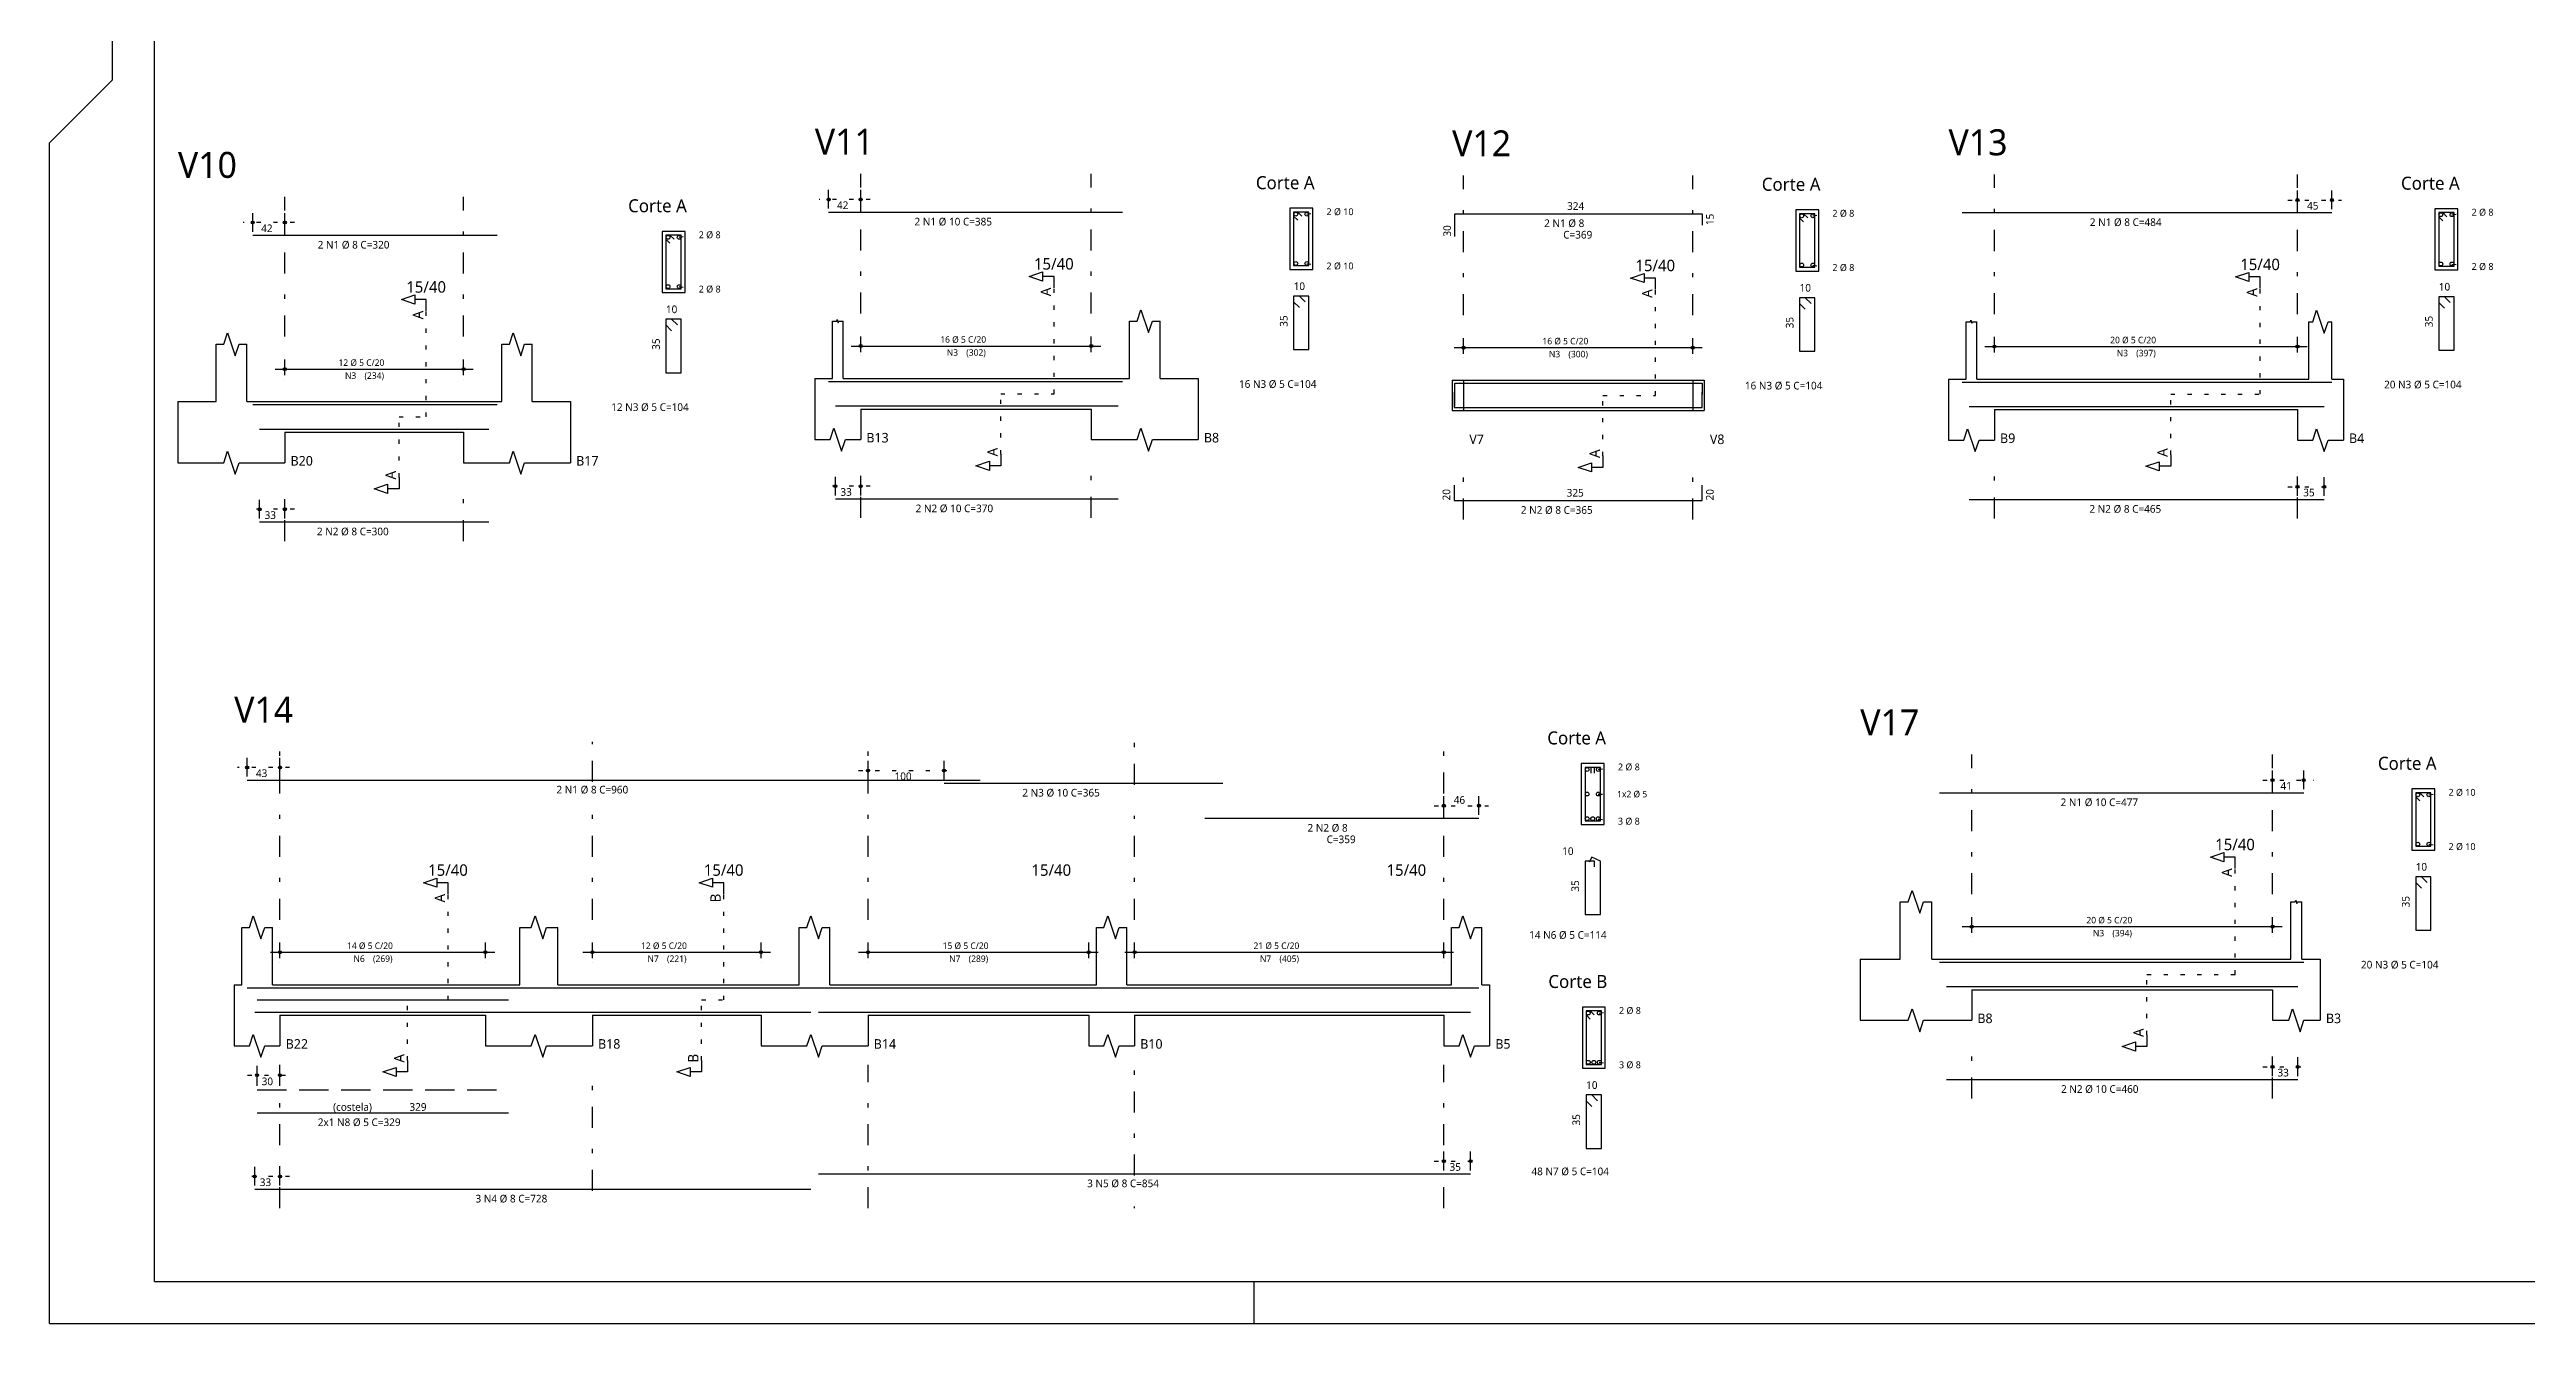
# Model space of a CAD drawing. Extents: x 0 to 89.5, y 0 to 70.
# Drawn here: x 0 to 59, y 0 to 30.3 of the extents above; entities that cross this region are included whole.
import ezdxf

# ---------------------------------------------------------------- set-up
doc = ezdxf.new("R2010")
doc.units = 0
doc.header["$MEASUREMENT"] = 0
for name, pattern in [('ESTILO_TQS_0001', [1, 0.7, -0.3]), ('ESTILO_TQS_0002', [0.4, 0.1, -0.3]), ('ESTILO_TQS_0003', [1.5, 0.5, -0.4, 0.1, -0.5])]:
    doc.linetypes.add(name, pattern=pattern)
for name, color, linetype in [('1', 1, 'CONTINUOUS'), ('10', 10, 'CONTINUOUS'), ('12', 12, 'CONTINUOUS'), ('2', 2, 'CONTINUOUS'), ('3', 3, 'CONTINUOUS'), ('5', 5, 'CONTINUOUS')]:
    doc.layers.add(name, color=color, linetype=linetype)
doc.styles.add('TQS_LUCIDA_SANS_UNICODE', font='L_10646.TTF')

msp = doc.modelspace()

# ---------------------------------------------------------------- linework, layer by layer
at = {"layer": '1', "linetype": 'Continuous'}
for p, q in [((1.5, 29.587737), (1.5, 70)), ((0, 28.087737), (1.5, 29.587737)), ((0, 0), (0, 28.087737)), ((18.548453, 26.524721), (18.548453, 26.970175)), ((19.312089, 26.524721), (19.312089, 26.970175)), ((53.521871, 26.512281), (53.521871, 26.957735)), ((54.340053, 26.512281), (54.340053, 26.957735)), ((4.839018, 25.975121), (4.839018, 26.420575)), ((5.602655, 25.975121), (5.602655, 26.420575)), ((15.129927, 25.984212), (14.584473, 25.984212)), ((14.584473, 25.984212), (14.584473, 24.529666)), ((15.129927, 24.529666), (15.129927, 25.984212)), ((18.548453, 26.433812), (18.548453, 26.433812)), ((19.312089, 26.433812), (19.312089, 26.433812)), ((30.075725, 26.533812), (29.530271, 26.533812)), ((29.530271, 26.533812), (29.530271, 25.079266)), ((30.075725, 25.079266), (30.075725, 26.533812)), ((42.121525, 26.495802), (41.576071, 26.495802)), ((41.576071, 26.495802), (41.576071, 25.041256)), ((42.121525, 25.041256), (42.121525, 26.495802)), ((53.521871, 26.421372), (53.521871, 26.421372)), ((54.340053, 26.421372), (54.340053, 26.421372)), ((57.340053, 26.521372), (56.794598, 26.521372)), ((56.794598, 26.521372), (56.794598, 25.066826)), ((57.340053, 25.066826), (57.340053, 26.521372)), ((4.839018, 25.884212), (4.839018, 25.884212)), ((5.602655, 25.884212), (5.602655, 25.884212)), ((29.530271, 25.079266), (30.075725, 25.079266)), ((41.576071, 25.041256), (42.121525, 25.041256)), ((56.794598, 25.066826), (57.340053, 25.066826)), ((14.584473, 24.529666), (15.129927, 24.529666)), ((18.639362, 22.483812), (18.639362, 23.847448)), ((18.893907, 22.483812), (18.893907, 23.847448)), ((25.712089, 22.483812), (25.712089, 23.847448)), ((26.439362, 22.483812), (26.439362, 23.847448)), ((45.630962, 22.471372), (45.630962, 23.835008)), ((45.885507, 22.471372), (45.885507, 23.835008)), ((53.794598, 22.471372), (53.794598, 23.835008)), ((54.340053, 22.471372), (54.340053, 23.835008)), ((3.966291, 21.934212), (3.966291, 23.297848)), ((4.693564, 21.934212), (4.693564, 23.297848)), ((10.766291, 21.934212), (10.766291, 23.297848)), ((11.493564, 21.934212), (11.493564, 23.297848)), ((19.084816, 23.256539), (25.030271, 23.256539)), ((19.312089, 23.111085), (19.312089, 23.483812)), ((19.312089, 23.020175), (19.312089, 23.020175)), ((24.802998, 23.111085), (24.802998, 23.483812)), ((24.802998, 23.020175), (24.802998, 23.020175)), ((33.439707, 23.218529), (39.348798, 23.218529)), ((33.66698, 23.073075), (33.66698, 23.445802)), ((39.121525, 23.073075), (39.121525, 23.445802)), ((46.076416, 23.244099), (53.749144, 23.244099)), ((46.303689, 23.098645), (46.303689, 23.471372)), ((46.303689, 23.007735), (46.303689, 23.007735)), ((53.521871, 23.098645), (53.521871, 23.471372)), ((53.521871, 23.007735), (53.521871, 23.007735)), ((5.375382, 22.706939), (10.084473, 22.706939)), ((5.602655, 22.561485), (5.602655, 22.934212)), ((5.602655, 22.470575), (5.602655, 22.470575)), ((9.8572, 22.561485), (9.8572, 22.934212)), ((9.8572, 22.470575), (9.8572, 22.470575)), ((18.22118, 22.483812), (18.22118, 21.756539)), ((18.22118, 22.483812), (18.639362, 22.483812)), ((18.893907, 22.483812), (19.312089, 22.483812)), ((19.312089, 22.483812), (24.802998, 22.483812)), ((24.802998, 22.483812), (25.712089, 22.483812)), ((26.439362, 22.483812), (27.348453, 22.483812)), ((27.348453, 22.483812), (27.348453, 21.756539)), ((33.394253, 22.445802), (33.394253, 21.718529)), ((33.394253, 22.445802), (33.394253, 21.718529)), ((33.394253, 22.445802), (33.394253, 21.718529)), ((33.394253, 22.445802), (33.66698, 22.445802)), ((33.66698, 22.982165), (33.66698, 22.982165)), ((33.66698, 22.445802), (39.121525, 22.445802)), ((33.66698, 22.445802), (33.66698, 21.718529)), ((39.121525, 22.982165), (39.121525, 22.982165)), ((39.121525, 22.445802), (39.121525, 21.718529)), ((39.121525, 22.445802), (39.121525, 21.718529)), ((39.121525, 22.445802), (39.394253, 22.445802)), ((39.394253, 22.445802), (39.394253, 21.718529)), ((39.394253, 22.445802), (39.394253, 21.718529)), ((45.21278, 22.471372), (45.21278, 21.744099)), ((45.21278, 22.471372), (45.630962, 22.471372)), ((45.885507, 22.471372), (46.303689, 22.471372)), ((46.303689, 22.471372), (53.521871, 22.471372)), ((53.521871, 22.471372), (53.794598, 22.471372)), ((54.340053, 22.471372), (54.61278, 22.471372)), ((54.61278, 22.471372), (54.61278, 21.744099)), ((3.0572, 21.934212), (3.0572, 21.206939)), ((3.0572, 21.934212), (3.966291, 21.934212)), ((4.693564, 21.934212), (5.602655, 21.934212)), ((5.602655, 21.934212), (9.8572, 21.934212)), ((9.8572, 21.934212), (10.766291, 21.934212)), ((11.493564, 21.934212), (12.402655, 21.934212)), ((12.402655, 21.934212), (12.402655, 21.206939)), ((18.22118, 21.756539), (18.22118, 21.029266)), ((19.312089, 21.756539), (24.802998, 21.756539)), ((19.312089, 21.756539), (19.312089, 21.029266)), ((24.802998, 21.756539), (24.802998, 21.029266)), ((27.348453, 21.756539), (27.348453, 21.029266)), ((33.394253, 21.718529), (33.66698, 21.718529)), ((33.66698, 21.718529), (39.121525, 21.718529)), ((39.121525, 21.718529), (39.394253, 21.718529)), ((45.21278, 21.744099), (45.21278, 21.016826)), ((46.303689, 21.744099), (53.521871, 21.744099)), ((46.303689, 21.744099), (46.303689, 21.016826)), ((53.521871, 21.744099), (53.521871, 21.016826)), ((54.61278, 21.744099), (54.61278, 21.016826)), ((3.0572, 21.206939), (3.0572, 20.479666)), ((5.602655, 21.206939), (9.8572, 21.206939)), ((5.602655, 21.206939), (5.602655, 20.479666)), ((9.8572, 21.206939), (9.8572, 20.479666)), ((12.402655, 21.206939), (12.402655, 20.479666)), ((18.712089, 19.701994), (18.712089, 20.147448)), ((19.312089, 19.701994), (19.312089, 20.147448)), ((53.521871, 19.689554), (53.521871, 20.135008)), ((54.158235, 19.689554), (54.158235, 20.135008)), ((5.002655, 19.152394), (5.002655, 19.597848)), ((5.602655, 19.152394), (5.602655, 19.597848)), ((18.712089, 19.611085), (18.712089, 19.611085)), ((19.312089, 19.611085), (19.312089, 19.611085)), ((53.521871, 19.598645), (53.521871, 19.598645)), ((54.158235, 19.598645), (54.158235, 19.598645)), ((5.002655, 19.061485), (5.002655, 19.061485)), ((5.602655, 19.061485), (5.602655, 19.061485)), ((4.705211, 13.009802), (4.705211, 13.455256)), ((5.487029, 13.009802), (5.487029, 13.455256)), ((19.487029, 12.937075), (19.487029, 13.382529)), ((21.29752, 12.937075), (21.29752, 13.382529)), ((37.014302, 13.322343), (36.468847, 13.322343)), ((36.468847, 13.322343), (36.468847, 11.867798)), ((37.014302, 11.867798), (37.014302, 13.322343)), ((52.925654, 12.709091), (52.925654, 13.154545)), ((53.67129, 12.709091), (53.67129, 13.154545)), ((4.705211, 12.918893), (4.705211, 12.918893)), ((5.487029, 12.918893), (5.487029, 12.918893)), ((19.487029, 12.846165), (19.487029, 12.846165)), ((21.29752, 12.846165), (21.29752, 12.846165)), ((33.19612, 12.100711), (33.19612, 12.546165)), ((34.032484, 12.100711), (34.032484, 12.546165)), ((52.925654, 12.618182), (52.925654, 12.618182)), ((53.67129, 12.618182), (53.67129, 12.618182)), ((56.789654, 12.718182), (56.244199, 12.718182)), ((56.244199, 12.718182), (56.244199, 11.263636)), ((56.789654, 11.263636), (56.789654, 12.718182)), ((33.19612, 12.009802), (33.19612, 12.009802)), ((34.032484, 12.009802), (34.032484, 12.009802)), ((36.468847, 11.867798), (37.014302, 11.867798)), ((56.244199, 11.263636), (56.789654, 11.263636)), ((44.058745, 8.668182), (44.058745, 10.031818)), ((44.816563, 8.668182), (44.816563, 10.031818)), ((53.361381, 8.668182), (53.361381, 10.031818)), ((53.626654, 8.668182), (53.626654, 10.031818)), ((45.536745, 9.440909), (53.154926, 9.440909)), ((45.764017, 9.295455), (45.764017, 9.668182)), ((52.927654, 9.295455), (52.927654, 9.668182)), ((4.577938, 8.059802), (4.577938, 9.423438)), ((5.305211, 8.059802), (5.305211, 9.423438)), ((5.487029, 8.687075), (5.487029, 9.059802)), ((10.377938, 8.687075), (10.377938, 9.059802)), ((11.19612, 8.059802), (11.19612, 9.423438)), ((12.105211, 8.059802), (12.105211, 9.423438)), ((12.923393, 8.687075), (12.923393, 9.059802)), ((16.941575, 8.687075), (16.941575, 9.059802)), ((17.850665, 8.059802), (17.850665, 9.423438)), ((18.577938, 8.059802), (18.577938, 9.423438)), ((19.487029, 8.687075), (19.487029, 9.059802)), ((24.741575, 8.687075), (24.741575, 9.059802)), ((24.923393, 8.059802), (24.923393, 9.423438)), ((25.650665, 8.059802), (25.650665, 9.423438)), ((25.832484, 8.687075), (25.832484, 9.059802)), ((33.19612, 8.687075), (33.19612, 9.059802)), ((33.377938, 8.059802), (33.377938, 9.423438)), ((34.105211, 8.059802), (34.105211, 9.423438)), ((45.764017, 9.204545), (45.764017, 9.204545)), ((52.927654, 9.204545), (52.927654, 9.204545)), ((5.259756, 8.832529), (10.605211, 8.832529)), ((5.487029, 8.596165), (5.487029, 8.596165)), ((10.377938, 8.596165), (10.377938, 8.596165)), ((12.69612, 8.832529), (17.168847, 8.832529)), ((12.923393, 8.596165), (12.923393, 8.596165)), ((16.941575, 8.596165), (16.941575, 8.596165)), ((19.259756, 8.832529), (24.968847, 8.832529)), ((19.487029, 8.596165), (19.487029, 8.596165)), ((24.741575, 8.596165), (24.741575, 8.596165)), ((25.605211, 8.832529), (33.423393, 8.832529)), ((25.832484, 8.596165), (25.832484, 8.596165)), ((33.19612, 8.596165), (33.19612, 8.596165)), ((43.11129, 8.668182), (43.11129, 7.940909)), ((43.11129, 8.668182), (44.058745, 8.668182)), ((44.816563, 8.668182), (45.764017, 8.668182)), ((45.764017, 8.668182), (52.925654, 8.668182)), ((52.925654, 8.668182), (53.361381, 8.668182)), ((53.626654, 8.668182), (54.062381, 8.668182)), ((54.062381, 8.668182), (54.062381, 7.940909)), ((4.39612, 8.059802), (4.39612, 7.332529)), ((4.39612, 8.059802), (4.577938, 8.059802)), ((5.305211, 8.059802), (5.487029, 8.059802)), ((5.487029, 8.059802), (10.377938, 8.059802)), ((10.377938, 8.059802), (11.19612, 8.059802)), ((12.105211, 8.059802), (12.923393, 8.059802)), ((12.923393, 8.059802), (16.941575, 8.059802)), ((16.941575, 8.059802), (17.850665, 8.059802)), ((18.577938, 8.059802), (19.487029, 8.059802)), ((19.487029, 8.059802), (24.741575, 8.059802)), ((24.741575, 8.059802), (24.923393, 8.059802)), ((25.650665, 8.059802), (25.832484, 8.059802)), ((25.832484, 8.059802), (33.19612, 8.059802)), ((33.19612, 8.059802), (33.377938, 8.059802)), ((34.105211, 8.059802), (34.287029, 8.059802)), ((34.287029, 8.059802), (34.287029, 7.332529)), ((43.11129, 7.940909), (43.11129, 7.213636)), ((45.764017, 7.940909), (52.925654, 7.940909)), ((45.764017, 7.940909), (45.764017, 7.213636)), ((52.925654, 7.940909), (52.925654, 7.213636)), ((54.062381, 7.940909), (54.062381, 7.213636)), ((4.39612, 7.332529), (4.39612, 6.605256)), ((5.487029, 7.332529), (10.377938, 7.332529)), ((5.487029, 7.332529), (5.487029, 6.605256)), ((10.377938, 7.332529), (10.377938, 6.605256)), ((12.923393, 7.332529), (16.941575, 7.332529)), ((12.923393, 7.332529), (12.923393, 6.605256)), ((16.941575, 7.332529), (16.941575, 6.605256)), ((19.487029, 7.332529), (24.741575, 7.332529)), ((19.487029, 7.332529), (19.487029, 6.605256)), ((24.741575, 7.332529), (24.741575, 6.605256)), ((25.832484, 7.332529), (33.19612, 7.332529)), ((25.832484, 7.332529), (25.832484, 6.605256)), ((33.19612, 7.332529), (33.19612, 6.605256)), ((34.287029, 7.332529), (34.287029, 6.605256)), ((37.039732, 7.526441), (36.494277, 7.526441)), ((36.494277, 7.526441), (36.494277, 6.071895)), ((37.039732, 6.071895), (37.039732, 7.526441)), ((4.941575, 5.650711), (4.941575, 6.132529)), ((5.487029, 5.650711), (5.487029, 6.132529)), ((36.494277, 6.071895), (37.039732, 6.071895)), ((52.925654, 5.886364), (52.925654, 6.331818)), ((53.527654, 5.886364), (53.527654, 6.331818)), ((4.941575, 5.559802), (4.941575, 5.559802)), ((5.487029, 5.559802), (5.487029, 5.559802)), ((52.925654, 5.795455), (52.925654, 5.795455)), ((53.527654, 5.795455), (53.527654, 5.795455)), ((4.887029, 3.277984), (4.887029, 3.723438)), ((5.487029, 3.277984), (5.487029, 3.723438)), ((33.19612, 3.64162), (33.19612, 4.087075)), ((33.19612, 3.550711), (33.19612, 3.550711)), ((33.832484, 3.64162), (33.832484, 4.087075)), ((33.832484, 3.550711), (33.832484, 3.550711)), ((4.887029, 3.187075), (4.887029, 3.187075)), ((5.487029, 3.187075), (5.487029, 3.187075)), ((28.670066, 0.999999), (28.670066, 0)), ((0, 0), (89.499997, 0))]:
    msp.add_line(p, q, dxfattribs=at)
at = {"layer": '1', "linetype": 'ESTILO_TQS_0002'}
for p, q in [((19.539362, 26.742903), (18.32118, 26.742903)), ((53.294598, 26.730463), (54.567325, 26.730463)), ((5.829927, 26.193303), (4.611745, 26.193303)), ((29.934816, 26.392903), (30.32118, 26.451994)), ((41.980616, 26.354893), (42.36698, 26.413984)), ((57.199144, 26.380463), (57.585507, 26.439554)), ((14.989018, 25.843303), (15.375382, 25.902394)), ((29.934816, 25.220175), (30.32118, 25.161085)), ((41.980616, 25.182165), (42.36698, 25.123075)), ((57.199144, 25.207735), (57.585507, 25.148645)), ((14.989018, 24.670575), (15.375382, 24.611485)), ((23.916635, 22.120175), (23.916635, 24.638357)), ((38.235162, 22.082165), (38.235162, 24.600347)), ((52.635507, 22.107735), (52.635507, 24.625917)), ((8.970836, 21.570575), (8.970836, 24.088757)), ((33.394253, 22.445802), (33.66698, 22.445802)), ((33.66698, 22.445802), (33.66698, 21.718529)), ((39.121525, 22.445802), (39.121525, 21.718529)), ((39.121525, 22.445802), (39.394253, 22.445802)), ((22.648453, 20.679266), (22.648453, 22.120175)), ((22.648453, 22.120175), (23.916635, 22.120175)), ((36.985162, 20.641256), (36.985162, 22.082165)), ((36.985162, 22.082165), (38.235162, 22.082165)), ((50.503689, 20.666826), (50.503689, 22.107735)), ((50.503689, 22.107735), (52.635507, 22.107735)), ((8.320836, 20.129666), (8.320836, 21.570575)), ((8.320836, 21.570575), (8.970836, 21.570575)), ((33.394253, 21.718529), (33.66698, 21.718529)), ((39.121525, 21.718529), (39.394253, 21.718529)), ((19.539362, 19.920175), (18.484816, 19.920175)), ((53.294598, 19.907735), (54.385507, 19.907735)), ((5.829927, 19.370575), (4.775382, 19.370575)), ((5.714302, 13.227984), (4.477938, 13.227984)), ((19.259756, 13.155256), (21.524793, 13.155256)), ((36.873393, 13.181434), (37.259756, 13.240525)), ((36.873393, 12.59507), (37.24612, 12.59507)), ((52.698381, 12.927273), (53.898563, 12.927273)), ((56.648745, 12.577273), (57.035108, 12.636364)), ((32.968847, 12.318893), (34.259756, 12.318893)), ((36.873393, 12.008707), (37.259756, 11.949616)), ((56.648745, 11.404545), (57.035108, 11.345455)), ((52.03929, 8.304545), (52.03929, 10.822727)), ((9.491575, 7.696165), (9.491575, 10.214347)), ((16.055211, 7.696165), (16.055211, 10.214347)), ((49.935835, 6.863636), (49.935835, 8.304545)), ((49.935835, 8.304545), (52.03929, 8.304545)), ((8.523393, 6.255256), (8.523393, 7.696165)), ((8.523393, 7.696165), (9.491575, 7.696165)), ((15.523393, 6.255256), (15.523393, 7.696165)), ((15.523393, 7.696165), (16.055211, 7.696165)), ((36.898823, 7.385532), (37.285187, 7.444623)), ((4.714302, 5.905256), (5.714302, 5.905256)), ((36.898823, 6.212805), (37.285187, 6.153714)), ((52.698381, 6.104545), (53.754926, 6.104545)), ((32.968847, 3.859802), (34.059756, 3.859802)), ((5.714302, 3.496165), (4.659756, 3.496165))]:
    msp.add_line(p, q, dxfattribs=at)
at = {"layer": '1', "linetype": 'Continuous'}
for points in [[(23.916635, 24.638357), (23.916635, 24.911084), (23.643907, 24.911084), (23.643907, 24.801994), (23.325726, 24.911084), (23.643907, 25.020175), (23.643907, 24.911084)], [(38.235162, 24.600347), (38.235162, 24.873074), (37.962435, 24.873074), (37.962435, 24.763984), (37.644253, 24.873074), (37.962435, 24.982165), (37.962435, 24.873074)], [(52.635507, 24.625917), (52.635507, 24.898644), (52.36278, 24.898644), (52.36278, 24.789554), (52.044598, 24.898644), (52.36278, 25.007735), (52.36278, 24.898644)], [(8.970836, 24.088757), (8.970836, 24.361484), (8.698109, 24.361484), (8.698109, 24.252394), (8.379927, 24.361484), (8.698109, 24.470575), (8.698109, 24.361484)], [(18.639362, 23.847448), (18.74118, 23.847448), (18.753907, 23.88563), (18.779362, 23.809266), (18.792089, 23.847448), (18.893907, 23.847448)], [(25.712089, 23.847448), (25.893907, 23.847448), (25.984816, 24.120175), (26.166635, 23.574721), (26.257544, 23.847448), (26.439362, 23.847448)], [(45.630962, 23.835008), (45.73278, 23.835008), (45.745507, 23.87319), (45.770962, 23.796826), (45.783689, 23.835008), (45.885507, 23.835008)], [(53.794598, 23.835008), (53.885507, 23.835008), (53.976416, 24.107735), (54.158235, 23.562281), (54.249144, 23.835008), (54.340053, 23.835008)], [(3.966291, 23.297848), (4.148109, 23.297848), (4.239018, 23.570575), (4.420836, 23.025121), (4.511745, 23.297848), (4.693564, 23.297848)], [(10.766291, 23.297848), (10.948109, 23.297848), (11.039018, 23.570575), (11.220836, 23.025121), (11.311745, 23.297848), (11.493564, 23.297848)], [(18.22118, 21.029266), (18.584816, 21.029266), (18.675725, 21.301994), (18.857544, 20.756539), (18.948453, 21.029266), (19.312089, 21.029266)], [(24.802998, 21.029266), (25.893907, 21.029266), (25.984816, 21.301994), (26.166635, 20.756539), (26.257544, 21.029266), (27.348453, 21.029266)], [(45.21278, 21.016826), (45.576416, 21.016826), (45.667325, 21.289554), (45.849144, 20.744099), (45.940053, 21.016826), (46.303689, 21.016826)], [(53.521871, 21.016826), (53.885507, 21.016826), (53.976416, 21.289554), (54.158235, 20.744099), (54.249144, 21.016826), (54.61278, 21.016826)], [(3.0572, 20.479666), (4.148109, 20.479666), (4.239018, 20.752394), (4.420836, 20.206939), (4.511745, 20.479666), (5.602655, 20.479666)], [(9.8572, 20.479666), (10.948109, 20.479666), (11.039018, 20.752394), (11.220836, 20.206939), (11.311745, 20.479666), (12.402655, 20.479666)], [(22.648453, 20.679266), (22.648453, 20.406539), (22.375726, 20.406539), (22.375726, 20.297448), (22.057544, 20.406539), (22.375726, 20.51563), (22.375726, 20.406539)], [(36.985162, 20.641256), (36.985162, 20.368529), (36.712435, 20.368529), (36.712435, 20.259438), (36.394253, 20.368529), (36.712435, 20.47762), (36.712435, 20.368529)], [(50.503689, 20.666826), (50.503689, 20.394099), (50.230962, 20.394099), (50.230962, 20.285008), (49.91278, 20.394099), (50.230962, 20.50319), (50.230962, 20.394099)], [(8.320836, 20.129666), (8.320836, 19.856939), (8.048109, 19.856939), (8.048109, 19.747848), (7.729927, 19.856939), (8.048109, 19.96603), (8.048109, 19.856939)], [(52.03929, 10.822727), (52.03929, 11.095454), (51.766563, 11.095454), (51.766563, 10.986364), (51.448381, 11.095454), (51.766563, 11.204545), (51.766563, 11.095454)], [(9.491575, 10.214347), (9.491575, 10.487074), (9.218847, 10.487074), (9.218847, 10.377984), (8.900666, 10.487074), (9.218847, 10.596165), (9.218847, 10.487074)], [(16.055211, 10.214347), (16.055211, 10.487074), (15.782484, 10.487074), (15.782484, 10.377984), (15.464302, 10.487074), (15.782484, 10.596165), (15.782484, 10.487074)], [(44.058745, 10.031818), (44.255835, 10.031818), (44.346745, 10.304545), (44.528563, 9.759091), (44.619472, 10.031818), (44.816563, 10.031818)], [(53.361381, 10.031818), (53.46749, 10.031818), (53.480754, 10.071609), (53.507281, 9.992027), (53.520545, 10.031818), (53.626654, 10.031818)], [(4.577938, 9.423438), (4.759756, 9.423438), (4.850665, 9.696165), (5.032484, 9.150711), (5.123393, 9.423438), (5.305211, 9.423438)], [(11.19612, 9.423438), (11.468847, 9.423438), (11.559756, 9.696165), (11.741575, 9.150711), (11.832484, 9.423438), (12.105211, 9.423438)], [(17.850665, 9.423438), (18.032484, 9.423438), (18.123393, 9.696165), (18.305211, 9.150711), (18.39612, 9.423438), (18.577938, 9.423438)], [(24.923393, 9.423438), (25.105211, 9.423438), (25.19612, 9.696165), (25.377938, 9.150711), (25.468847, 9.423438), (25.650665, 9.423438)], [(33.377938, 9.423438), (33.559756, 9.423438), (33.650665, 9.696165), (33.832484, 9.150711), (33.923393, 9.423438), (34.105211, 9.423438)], [(43.11129, 7.213636), (44.255835, 7.213636), (44.346745, 7.486364), (44.528563, 6.940909), (44.619472, 7.213636), (45.764017, 7.213636)], [(52.925654, 7.213636), (53.312199, 7.213636), (53.403108, 7.486364), (53.584926, 6.940909), (53.675835, 7.213636), (54.062381, 7.213636)], [(4.39612, 6.605256), (4.759756, 6.605256), (4.850665, 6.877984), (5.032484, 6.332529), (5.123393, 6.605256), (5.487029, 6.605256)], [(10.377938, 6.605256), (11.468847, 6.605256), (11.559756, 6.877984), (11.741575, 6.332529), (11.832484, 6.605256), (12.923393, 6.605256)], [(16.941575, 6.605256), (18.032484, 6.605256), (18.123393, 6.877984), (18.305211, 6.332529), (18.39612, 6.605256), (19.487029, 6.605256)], [(24.741575, 6.605256), (25.105211, 6.605256), (25.19612, 6.877984), (25.377938, 6.332529), (25.468847, 6.605256), (25.832484, 6.605256)], [(33.19612, 6.605256), (33.559756, 6.605256), (33.650665, 6.877984), (33.832484, 6.332529), (33.923393, 6.605256), (34.287029, 6.605256)], [(49.935835, 6.863636), (49.935835, 6.590909), (49.663108, 6.590909), (49.663108, 6.481818), (49.344926, 6.590909), (49.663108, 6.7), (49.663108, 6.590909)], [(8.523393, 6.255256), (8.523393, 5.982529), (8.250666, 5.982529), (8.250666, 5.873438), (7.932484, 5.982529), (8.250666, 6.09162), (8.250666, 5.982529)], [(15.523393, 6.255256), (15.523393, 5.982529), (15.250666, 5.982529), (15.250666, 5.873438), (14.932484, 5.982529), (15.250666, 6.09162), (15.250666, 5.982529)]]:
    msp.add_lwpolyline(points, dxfattribs=at)
for centre, radius in [((18.548453, 26.742903), 0.036364), ((18.548453, 26.742903), 0.018182), ((19.312089, 26.742903), 0.036364), ((19.312089, 26.742903), 0.018182), ((53.521871, 26.730463), 0.036364), ((53.521871, 26.730463), 0.018182), ((54.340053, 26.730463), 0.036364), ((54.340053, 26.730463), 0.018182), ((4.839018, 26.193303), 0.036364), ((4.839018, 26.193303), 0.018182), ((5.602655, 26.193303), 0.036364), ((5.602655, 26.193303), 0.018182), ((19.312089, 23.256539), 0.036364), ((19.312089, 23.256539), 0.018182), ((24.802998, 23.256539), 0.036364), ((24.802998, 23.256539), 0.018182), ((33.66698, 23.218529), 0.036364), ((33.66698, 23.218529), 0.018182), ((39.121525, 23.218529), 0.036364), ((39.121525, 23.218529), 0.018182), ((46.303689, 23.244099), 0.036364), ((46.303689, 23.244099), 0.018182), ((53.521871, 23.244099), 0.036364), ((53.521871, 23.244099), 0.018182), ((5.602655, 22.706939), 0.036364), ((5.602655, 22.706939), 0.018182), ((9.8572, 22.706939), 0.036364), ((9.8572, 22.706939), 0.018182), ((18.712089, 19.920175), 0.036364), ((18.712089, 19.920175), 0.018182), ((19.312089, 19.920175), 0.036364), ((19.312089, 19.920175), 0.018182), ((53.521871, 19.907735), 0.036364), ((53.521871, 19.907735), 0.018182), ((54.158235, 19.907735), 0.036364), ((54.158235, 19.907735), 0.018182), ((5.002655, 19.370575), 0.036364), ((5.002655, 19.370575), 0.018182), ((5.602655, 19.370575), 0.036364), ((5.602655, 19.370575), 0.018182), ((4.705211, 13.227984), 0.036364), ((4.705211, 13.227984), 0.018182), ((5.487029, 13.227984), 0.036364), ((5.487029, 13.227984), 0.018182), ((19.487029, 13.155256), 0.036364), ((19.487029, 13.155256), 0.018182), ((21.29752, 13.155256), 0.036364), ((21.29752, 13.155256), 0.018182), ((52.925654, 12.927273), 0.036364), ((52.925654, 12.927273), 0.018182), ((53.67129, 12.927273), 0.036364), ((53.67129, 12.927273), 0.018182), ((33.19612, 12.318893), 0.036364), ((33.19612, 12.318893), 0.018182), ((34.032484, 12.318893), 0.036364), ((34.032484, 12.318893), 0.018182), ((45.764017, 9.440909), 0.036364), ((45.764017, 9.440909), 0.018182), ((52.927654, 9.440909), 0.036364), ((52.927654, 9.440909), 0.018182), ((5.487029, 8.832529), 0.036364), ((5.487029, 8.832529), 0.018182), ((10.377938, 8.832529), 0.036364), ((10.377938, 8.832529), 0.018182), ((12.923393, 8.832529), 0.036364), ((12.923393, 8.832529), 0.018182), ((16.941575, 8.832529), 0.036364), ((16.941575, 8.832529), 0.018182), ((19.487029, 8.832529), 0.036364), ((19.487029, 8.832529), 0.018182), ((24.741575, 8.832529), 0.036364), ((24.741575, 8.832529), 0.018182), ((25.832484, 8.832529), 0.036364), ((25.832484, 8.832529), 0.018182), ((33.19612, 8.832529), 0.036364), ((33.19612, 8.832529), 0.018182), ((4.941575, 5.905256), 0.036364), ((4.941575, 5.905256), 0.018182), ((5.487029, 5.905256), 0.036364), ((5.487029, 5.905256), 0.018182), ((52.925654, 6.104545), 0.036364), ((52.925654, 6.104545), 0.018182), ((53.527654, 6.104545), 0.036364), ((53.527654, 6.104545), 0.018182), ((33.19612, 3.859802), 0.036364), ((33.19612, 3.859802), 0.018182), ((33.832484, 3.859802), 0.036364), ((33.832484, 3.859802), 0.018182), ((4.887029, 3.496165), 0.036364), ((4.887029, 3.496165), 0.018182), ((5.487029, 3.496165), 0.036364), ((5.487029, 3.496165), 0.018182)]:
    msp.add_circle(centre, radius, dxfattribs=at)
at = {"layer": '10', "linetype": 'Continuous'}
for points in [[(15.129927, 24.529666), (15.129927, 25.984212), (14.584473, 25.984212), (14.584473, 24.529666), (15.129927, 24.529666)], [(30.075725, 25.079266), (30.075725, 26.533812), (29.530271, 26.533812), (29.530271, 25.079266), (30.075725, 25.079266)], [(42.121525, 25.041256), (42.121525, 26.495802), (41.576071, 26.495802), (41.576071, 25.041256), (42.121525, 25.041256)], [(57.340053, 25.066826), (57.340053, 26.521372), (56.794598, 26.521372), (56.794598, 25.066826), (57.340053, 25.066826)], [(37.014302, 11.867798), (37.014302, 13.322343), (36.468847, 13.322343), (36.468847, 11.867798), (37.014302, 11.867798)], [(56.789654, 11.263636), (56.789654, 12.718182), (56.244199, 12.718182), (56.244199, 11.263636), (56.789654, 11.263636)], [(37.039732, 6.071895), (37.039732, 7.526441), (36.494277, 7.526441), (36.494277, 6.071895), (37.039732, 6.071895)]]:
    msp.add_lwpolyline(points, dxfattribs=at)
at = {"layer": '12', "linetype": 'Continuous'}
for q in [(2.5, 68.999992), (88.499997, 1)]:
    msp.add_line((2.5, 0.999996), q, dxfattribs=at)
at = {"layer": '2', "linetype": 'ESTILO_TQS_0003'}
for p, q in [((19.312089, 24.029266), (19.312089, 27.351994)), ((24.802998, 24.029266), (24.802998, 27.351994)), ((33.66698, 23.991256), (33.66698, 27.313984)), ((39.121525, 23.991256), (39.121525, 27.313984)), ((46.303689, 24.016826), (46.303689, 27.339554)), ((53.521871, 24.016826), (53.521871, 27.339554)), ((5.602655, 23.479666), (5.602655, 26.802394)), ((9.8572, 23.479666), (9.8572, 26.802394)), ((19.312089, 19.16563), (19.312089, 20.574721)), ((24.802998, 19.16563), (24.802998, 20.574721)), ((33.66698, 19.12762), (33.66698, 20.536711)), ((39.121525, 19.12762), (39.121525, 20.536711)), ((46.303689, 19.15319), (46.303689, 20.562281)), ((53.521871, 19.15319), (53.521871, 20.562281)), ((5.602655, 18.61603), (5.602655, 20.025121)), ((9.8572, 18.61603), (9.8572, 20.025121)), ((5.487029, 9.605256), (5.487029, 13.837075)), ((12.923393, 12.884347), (12.923393, 13.837075)), ((19.487029, 9.605256), (19.487029, 13.837075)), ((25.832484, 12.81162), (25.832484, 13.837075)), ((33.19612, 9.605256), (33.19612, 13.837075)), ((45.764017, 10.213636), (45.764017, 13.536364)), ((52.925654, 10.213636), (52.925654, 13.536364)), ((12.923393, 9.605256), (12.923393, 12.153438)), ((25.832484, 9.605256), (25.832484, 12.080711)), ((45.764017, 5.35), (45.764017, 6.759091)), ((52.925654, 5.35), (52.925654, 6.759091)), ((5.487029, 2.74162), (5.487029, 6.150711)), ((12.923393, 3.152529), (12.923393, 6.150711)), ((19.487029, 2.74162), (19.487029, 6.150711)), ((25.832484, 3.516165), (25.832484, 6.150711)), ((33.19612, 2.74162), (33.19612, 6.150711)), ((25.832484, 2.74162), (25.832484, 2.785256))]:
    msp.add_line(p, q, dxfattribs=at)
at = {"layer": '3', "linetype": 'Continuous'}
for p, q in [((18.548453, 22.411085), (25.548453, 22.411085)), ((4.839018, 21.861485), (10.6572, 21.861485)), ((18.712089, 21.829266), (25.439362, 21.829266)), ((33.439707, 22.154893), (33.439707, 21.791256)), ((33.457889, 21.82762), (33.457889, 22.373075)), ((33.457889, 22.373075), (39.349162, 22.373075)), ((39.348798, 21.791256), (39.348798, 22.154893)), ((39.349162, 22.373075), (39.349162, 22.100347)), ((45.540053, 22.398645), (54.340053, 22.398645)), ((5.002655, 21.279666), (10.4572, 21.279666)), ((33.439707, 21.791256), (39.348798, 21.791256)), ((45.703689, 21.816826), (54.158235, 21.816826)), ((45.000381, 8.595455), (53.67129, 8.595455)), ((4.705211, 7.987075), (22.159756, 7.987075)), ((4.941575, 7.696165), (10.923575, 7.696165)), ((21.29752, 7.987075), (27.933884, 7.987075)), ((27.506011, 7.987075), (34.032484, 7.987075)), ((45.164017, 8.013636), (53.527654, 8.013636)), ((4.887029, 7.405256), (18.123393, 7.405256)), ((18.305211, 7.405256), (33.832484, 7.405256))]:
    msp.add_line(p, q, dxfattribs=at)
for points in [[(29.814027, 26.346479), (29.717604, 26.442903), (29.62118, 26.442903), (29.62118, 25.170175), (29.984816, 25.170175), (29.984816, 26.442903), (29.62118, 26.442903), (29.62118, 26.346479), (29.717604, 26.250055)], [(41.859827, 26.308469), (41.763404, 26.404893), (41.66698, 26.404893), (41.66698, 25.132165), (42.030616, 25.132165), (42.030616, 26.404893), (41.66698, 26.404893), (41.66698, 26.308469), (41.763404, 26.212045)], [(57.078355, 26.334039), (56.981931, 26.430463), (56.885507, 26.430463), (56.885507, 25.157735), (57.249144, 25.157735), (57.249144, 26.430463), (56.885507, 26.430463), (56.885507, 26.334039), (56.981931, 26.237615)], [(14.868229, 25.796879), (14.771805, 25.893303), (14.675382, 25.893303), (14.675382, 24.620575), (15.039018, 24.620575), (15.039018, 25.893303), (14.675382, 25.893303), (14.675382, 25.796879), (14.771805, 25.700455)], [(36.787029, 13.09507), (36.787029, 13.231434), (36.559756, 13.231434), (36.559756, 11.958707), (36.923393, 11.958707), (36.923393, 13.231434), (36.69612, 13.231434), (36.69612, 13.09507)], [(56.527955, 12.530849), (56.431532, 12.627273), (56.335108, 12.627273), (56.335108, 11.354545), (56.698745, 11.354545), (56.698745, 12.627273), (56.335108, 12.627273), (56.335108, 12.530849), (56.431532, 12.434425)], [(36.778034, 7.339108), (36.68161, 7.435532), (36.585187, 7.435532), (36.585187, 6.162805), (36.948823, 6.162805), (36.948823, 7.435532), (36.585187, 7.435532), (36.585187, 7.339108), (36.68161, 7.242684)]]:
    msp.add_lwpolyline(points, dxfattribs=at)
for centre in [(29.67118, 26.392903), (29.934816, 26.392903), (41.71698, 26.354893), (41.980616, 26.354893), (56.935507, 26.380463), (57.199144, 26.380463), (14.725382, 25.843303), (14.989018, 25.843303), (29.67118, 25.220175), (29.934816, 25.220175), (41.71698, 25.182165), (41.980616, 25.182165), (56.935507, 25.207735), (57.199144, 25.207735), (14.725382, 24.670575), (14.989018, 24.670575), (36.609756, 13.181434), (36.873393, 13.181434), (36.609756, 12.59507), (36.873393, 12.59507), (56.385108, 12.577273), (56.648745, 12.577273), (36.609756, 12.008707), (36.741575, 12.008707), (36.873393, 12.008707), (56.385108, 11.404545), (56.648745, 11.404545), (36.635187, 7.385532), (36.898823, 7.385532), (36.635187, 6.212805), (36.767005, 6.212805), (36.898823, 6.212805)]:
    msp.add_circle(centre, 0.045455, dxfattribs=at)
at = {"layer": '5', "linetype": 'Continuous'}
for p, q in [((18.548453, 26.442903), (25.548453, 26.442903)), ((33.457889, 25.859438), (33.457889, 26.404893)), ((33.457889, 26.404893), (39.349162, 26.404893)), ((39.349162, 26.404893), (39.349162, 26.132165)), ((45.540053, 26.430463), (54.340053, 26.430463)), ((4.839018, 25.893303), (10.6572, 25.893303)), ((18.712089, 19.620175), (25.439362, 19.620175)), ((33.439707, 19.945802), (33.439707, 19.582165)), ((33.439707, 19.582165), (39.348798, 19.582165)), ((39.348798, 19.582165), (39.348798, 19.945802)), ((45.703689, 19.607735), (54.158235, 19.607735)), ((5.002655, 19.070575), (10.4572, 19.070575)), ((4.705211, 12.927984), (22.159756, 12.927984)), ((21.29752, 12.855256), (27.933884, 12.855256)), ((45.000381, 12.627273), (53.67129, 12.627273)), ((27.506011, 12.018893), (34.032484, 12.018893)), ((45.164017, 5.804545), (53.527654, 5.804545)), ((18.305211, 3.559802), (33.832484, 3.559802)), ((4.887029, 3.196165), (18.123393, 3.196165))]:
    msp.add_line(p, q, dxfattribs=at)
for points in [[(29.893907, 24.306539), (29.757544, 24.442903), (29.62118, 24.442903), (29.62118, 23.170175), (29.984816, 23.170175), (29.984816, 24.442903), (29.62118, 24.442903), (29.62118, 24.306539), (29.757544, 24.170175)], [(41.939707, 24.268529), (41.803344, 24.404893), (41.66698, 24.404893), (41.66698, 23.132165), (42.030616, 23.132165), (42.030616, 24.404893), (41.66698, 24.404893), (41.66698, 24.268529), (41.803344, 24.132165)], [(57.158235, 24.294099), (57.021871, 24.430463), (56.885507, 24.430463), (56.885507, 23.157735), (57.249144, 23.157735), (57.249144, 24.430463), (56.885507, 24.430463), (56.885507, 24.294099), (57.021871, 24.157735)], [(14.948109, 23.756939), (14.811745, 23.893303), (14.675382, 23.893303), (14.675382, 22.620575), (15.039018, 22.620575), (15.039018, 23.893303), (14.675382, 23.893303), (14.675382, 23.756939), (14.811745, 23.620575)], [(36.787029, 10.864551), (36.787029, 11.000915), (36.559756, 11.000915), (36.559756, 9.728188), (36.923393, 9.728188), (36.923393, 11.000915), (36.717414, 11.096965), (36.659784, 10.973377)], [(56.607835, 10.490909), (56.471472, 10.627273), (56.335108, 10.627273), (56.335108, 9.354545), (56.698745, 9.354545), (56.698745, 10.627273), (56.335108, 10.627273), (56.335108, 10.490909), (56.471472, 10.354545)], [(36.857914, 5.299168), (36.72155, 5.435532), (36.585187, 5.435532), (36.585187, 4.162805), (36.948823, 4.162805), (36.948823, 5.435532), (36.585187, 5.435532), (36.585187, 5.299168), (36.72155, 5.162805)], [(4.941575, 5.014347), (10.923575, 5.014347)]]:
    msp.add_lwpolyline(points, dxfattribs=at)
at = {"layer": '5', "linetype": 'ESTILO_TQS_0001'}
msp.add_lwpolyline([(4.941575, 5.559802), (10.923575, 5.559802)], dxfattribs=at)

# ---------------------------------------------------------------- texts
at = {"layer": '1', "linetype": 'Continuous', "style": 'TQS_LUCIDA_SANS_UNICODE'}
for s, height, p in [('Corte A', 0.309091, (28.72118, 26.988357)), ('Corte A', 0.309091, (40.76698, 26.950347)), ('Corte A', 0.309091, (55.985507, 26.975917)), ('Corte A', 0.309091, (13.775382, 26.438757)), ('42', 0.181818, (18.748453, 26.51563)), ('2 %%c 10', 0.163636, (30.402998, 26.370175)), ('324', 0.181818, (36.130798, 26.495802)), ('45', 0.181818, (53.749144, 26.50319)), ('42', 0.181818, (5.039018, 25.96603)), ('2 %%c 8', 0.163636, (15.4572, 25.820575)), ('2 %%c 8', 0.163636, (42.448798, 26.332165)), ('2 %%c 8', 0.163636, (57.667325, 26.357735)), ('15/40', 0.272727, (8.493564, 24.525121)), ('15/40', 0.272727, (23.439362, 25.074721)), ('10', 0.181818, (29.62118, 24.588357)), ('2 %%c 10', 0.163636, (30.402998, 25.079266)), ('15/40', 0.272727, (37.757889, 25.036711)), ('2 %%c 8', 0.163636, (42.448798, 25.041256)), ('15/40', 0.272727, (52.158235, 25.062281)), ('2 %%c 8', 0.163636, (57.667325, 25.066826)), ('10', 0.181818, (14.675382, 24.038757)), ('2 %%c 8', 0.163636, (15.4572, 24.529666)), ('10', 0.181818, (41.66698, 24.550347)), ('10', 0.181818, (56.885507, 24.575917)), ('16 %%c 5 C/20', 0.154545, (21.207544, 23.333812)), ('N3', 0.154545, (21.362089, 23.024721)), ('(302)', 0.154545, (21.825725, 23.024721)), ('16 %%c 5 C/20', 0.154545, (35.544253, 23.295802)), ('N3', 0.154545, (35.698798, 22.986711)), ('(300)', 0.154545, (36.162435, 22.986711)), ('20 %%c 5 C/20', 0.154545, (49.06278, 23.321372)), ('N3', 0.154545, (49.217325, 23.012281)), ('(397)', 0.154545, (49.680962, 23.012281)), ('12 %%c 5 C/20', 0.154545, (6.879927, 22.784212)), ('N3', 0.154545, (7.034473, 22.475121)), ('(234)', 0.154545, (7.498109, 22.475121)), ('B20', 0.227273, (5.739018, 20.411485)), ('B13', 0.227273, (19.448453, 20.961085)), ('B8', 0.227273, (27.484816, 20.961085)), ('V7', 0.227273, (33.803344, 20.923075)), ('V8', 0.227273, (39.530616, 20.923075)), ('B9', 0.227273, (46.440053, 20.948645)), ('B4', 0.227273, (54.749144, 20.948645)), ('B17', 0.227273, (12.539018, 20.411485)), ('33', 0.181818, (18.830271, 19.692903)), ('325', 0.181818, (36.121525, 19.673075)), ('35', 0.181818, (53.658235, 19.680463)), ('33', 0.181818, (5.120836, 19.143303)), ('Corte A', 0.309091, (35.659756, 13.776889)), ('43', 0.181818, (4.914302, 13.000711)), ('100', 0.181818, (20.119547, 12.927984)), ('2 %%c 8', 0.163636, (37.341575, 13.158707)), ('Corte A', 0.309091, (55.435108, 13.172727)), ('46', 0.181818, (33.432484, 12.364347)), ('1x2 %%c 5', 0.154545, (37.323393, 12.517798)), ('41', 0.181818, (53.116654, 12.7)), ('2 %%c 10', 0.163636, (57.116926, 12.554545)), ('3 %%c 8', 0.163636, (37.341575, 11.867798)), ('10', 0.181818, (36.014302, 11.14637)), ('15/40', 0.272727, (51.562017, 11.259091)), ('2 %%c 10', 0.163636, (57.116926, 11.263636)), ('15/40', 0.272727, (9.014302, 10.650711)), ('15/40', 0.272727, (15.577938, 10.650711)), ('15/40', 0.272727, (23.377938, 10.650711)), ('15/40', 0.272727, (31.832484, 10.650711)), ('10', 0.181818, (56.335108, 10.772727)), ('20 %%c 5 C/20', 0.154545, (48.495835, 9.518182)), ('14 %%c 5 C/20', 0.154545, (7.082484, 8.909802)), ('12 %%c 5 C/20', 0.154545, (14.082484, 8.909802)), ('15 %%c 5 C/20', 0.154545, (21.264302, 8.909802)), ('21 %%c 5 C/20', 0.154545, (28.664302, 8.909802)), ('N3', 0.154545, (48.650381, 9.209091)), ('(394)', 0.154545, (49.114017, 9.209091)), ('N6', 0.154545, (7.237029, 8.600711)), ('(269)', 0.154545, (7.700665, 8.600711)), ('N7', 0.154545, (14.237029, 8.600711)), ('(221)', 0.154545, (14.700665, 8.600711)), ('N7', 0.154545, (21.418847, 8.600711)), ('(289)', 0.154545, (21.882484, 8.600711)), ('N7', 0.154545, (28.818847, 8.600711)), ('(405)', 0.154545, (29.282484, 8.600711)), ('Corte B', 0.309091, (35.685187, 7.980986)), ('2 %%c 8', 0.163636, (37.367005, 7.362805)), ('B8', 0.227273, (45.900381, 7.145455)), ('B3', 0.227273, (54.198745, 7.145455)), ('B22', 0.227273, (5.623393, 6.537075)), ('B18', 0.227273, (13.059756, 6.537075)), ('B14', 0.227273, (19.623393, 6.537075)), ('B10', 0.227273, (25.968847, 6.537075)), ('B5', 0.227273, (34.423393, 6.537075)), ('3 %%c 8', 0.163636, (37.367005, 6.071895)), ('33', 0.181818, (53.044835, 5.877273)), ('30', 0.181818, (5.050665, 5.668893)), ('10', 0.181818, (36.585187, 5.580986)), ('(costela)', 0.181818, (6.750756, 5.059802)), ('329', 0.181818, (8.568938, 5.059802)), ('35', 0.181818, (33.332484, 3.632529)), ('33', 0.181818, (5.005211, 3.268893))]:
    msp.add_text(s, height=height, dxfattribs=at).set_placement(p)
for s, height, p in [('A', 0.247273, (23.842453, 24.440539)), ('A', 0.247273, (38.16098, 24.402529)), ('A', 0.247273, (52.561325, 24.428099)), ('A', 0.247273, (8.896655, 23.890939)), ('35', 0.181818, (29.475725, 23.71563)), ('35', 0.181818, (41.521525, 23.67762)), ('35', 0.181818, (56.740053, 23.70319)), ('35', 0.181818, (14.529927, 23.16603)), ('A', 0.247273, (22.574271, 20.629812)), ('A', 0.247273, (36.91098, 20.591802)), ('A', 0.247273, (50.429507, 20.617372)), ('A', 0.247273, (8.246655, 20.080212)), ('A', 0.247273, (51.965108, 10.624909)), ('A', 0.247273, (9.417393, 10.016529)), ('B', 0.247273, (15.981029, 10.016529)), ('35', 0.181818, (36.414302, 10.273642)), ('35', 0.181818, (56.189654, 9.9)), ('A', 0.247273, (49.861654, 6.814182)), ('A', 0.247273, (8.449211, 6.205802)), ('B', 0.247273, (15.449211, 6.205802)), ('35', 0.181818, (36.439732, 4.708259))]:
    msp.add_text(s, height=height, rotation=90, dxfattribs=at).set_placement(p)
at = {"layer": '2', "linetype": 'Continuous', "style": 'TQS_LUCIDA_SANS_UNICODE'}
for s, p in [('2 N1 %%c 10 C=385', (20.593907, 26.124721)), ('2 N1 %%c 8', (35.585344, 26.086711)), ('C=369', (36.039889, 25.813984)), ('2 N1 %%c 8 C=484', (48.576416, 26.112281)), ('2 N1 %%c 8 C=320', (6.384473, 25.575121)), (' 16 N3 %%c 5 C=104', (28.257544, 22.261085)), (' 16 N3 %%c 5 C=104', (40.303344, 22.223075)), (' 20 N3 %%c 5 C=104', (55.521871, 22.248645)), (' 12 N3 %%c 5 C=104', (13.311745, 21.711485)), ('2 N2 %%c 10 C=370', (20.62118, 19.301994)), ('2 N2 %%c 8 C=465', (48.567325, 19.289554)), ('2 N2 %%c 8 C=300', (6.366291, 18.752394)), ('2 N2 %%c 8 C=365', (35.030616, 19.263984)), ('2 N1 %%c 8 C=960', (12.068847, 12.609802)), ('2 N3 %%c 10 C=365', (23.161156, 12.537075)), ('2 N1 %%c 10 C=477', (47.88129, 12.309091)), ('2 N2 %%c 8', (29.951065, 11.700711)), ('C=359', (30.405611, 11.427984)), ('  14 N6 %%c 5 C=114', (35.105211, 9.151849)), (' 20 N3 %%c 5 C=104', (54.971472, 8.445455)), ('2 N2 %%c 10 C=460', (47.89129, 5.486364)), ('2x1 N8 %%c 5 C=329', (6.38712, 4.696165)), (' 48 N7 %%c 5 C=104', (35.22155, 3.526819)), ('3 N4 %%c 8 C=728', (10.141575, 2.877984)), ('3 N5 %%c 8 C=854', (24.705211, 3.24162))]:
    msp.add_text(s, height=0.181818, dxfattribs=at).set_placement(p)
for s, p in [('30', (33.36698, 25.859438)), ('15', (39.621889, 26.132165)), ('20', (33.348798, 19.582165)), ('20', (39.621525, 19.582165))]:
    msp.add_text(s, height=0.181818, rotation=90, dxfattribs=at).set_placement(p)
at = {"layer": '5', "linetype": 'Continuous', "style": 'TQS_LUCIDA_SANS_UNICODE'}
for s, p in [('V11', (18.22118, 27.806539)), ('V12', (33.394253, 27.768529)), ('V13', (45.21278, 27.794099)), ('V10', (3.0572, 27.256939)), ('V14', (4.39612, 14.29162)), ('V17', (43.11129, 13.990909))]:
    msp.add_text(s, height=0.618182, dxfattribs=at).set_placement(p)

doc.saveas('drawing.dxf')
